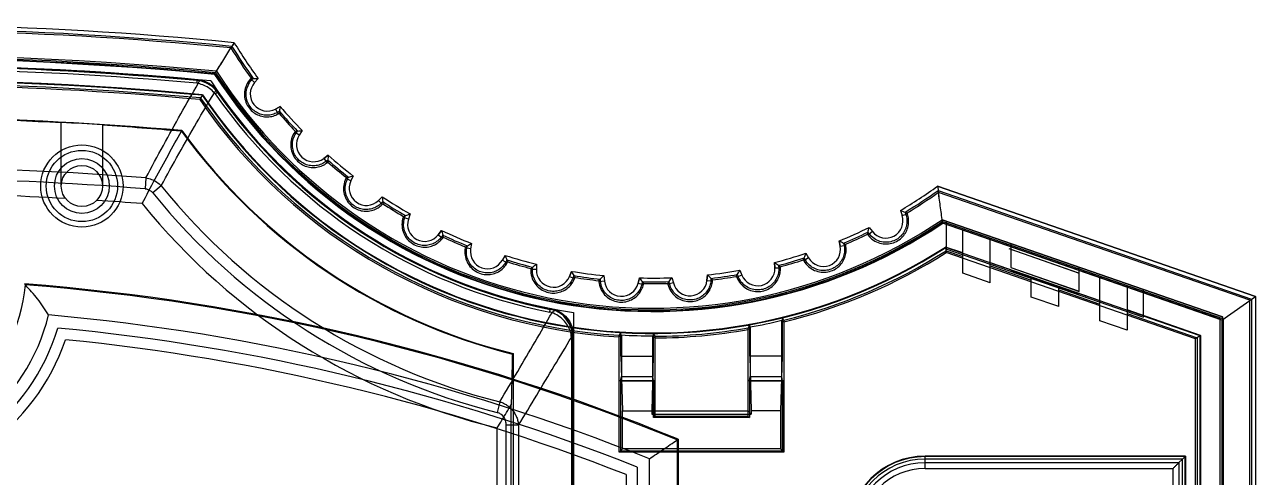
# Model space of a CAD drawing. Extents: x 114 to 332, y 121 to 329.
# Drawn here: x 171.28 to 216.17, y 184.03 to 200.54 of the extents above; entities that cross this region are included whole.
import ezdxf

# ---------------------------------------------------------------- set-up
doc = ezdxf.new("R2010")
doc.units = 0
doc.layers.get('0').update_dxf_attribs({"linetype": 'CONTINUOUS'})
doc.layers.add('08-17-1_DXF_CONTINUOUS_LIN', color=7, linetype='CONTINUOUS')

msp = doc.modelspace()

# ---------------------------------------------------------------- linework, layer by layer
at = {"color": 6, "linetype": 'CONTINUOUS'}
for p, q in [((177.57, 198.395), (177.579, 198.495)), ((177.579, 198.495), (177.597, 198.526)), ((179.667, 198.42), (179.517, 198.554)), ((179.799, 198.568), (179.667, 198.42)), ((178.228, 198.014), (178.31, 198.071)), ((178.31, 198.071), (178.328, 198.101)), ((180.432, 197.455), (180.607, 197.55)), ((180.432, 197.455), (180.528, 197.278)), ((172.62, 194.651), (172.62, 196.969)), ((174.12, 196.88), (174.12, 194.651)), ((181.299, 196.506), (181.132, 196.617)), ((181.409, 196.671), (181.299, 196.506)), ((182.191, 195.657), (182.351, 195.774)), ((182.191, 195.657), (182.31, 195.495)), ((175.704, 194.948), (175.673, 194.55)), ((183.182, 194.837), (183, 194.924)), ((183.267, 195.016), (183.182, 194.837)), ((176.263, 194.654), (175.952, 194.402)), ((216.17, 190.627), (204.579, 194.644)), ((204.601, 194.489), (216.03, 190.528)), ((215.969, 190.484), (204.611, 194.42)), ((184.183, 194.12), (184.325, 194.259)), ((184.183, 194.12), (184.324, 193.976)), ((185.278, 193.446), (185.086, 193.507)), ((185.338, 193.635), (185.278, 193.446)), ((203.223, 193.76), (203.285, 193.572)), ((203.285, 193.572), (203.476, 193.636)), ((186.369, 192.876), (186.49, 193.033)), ((202.079, 193.142), (202.202, 192.987)), ((214.97, 189.879), (204.747, 193.422)), ((204.755, 193.358), (215.012, 189.804)), ((204.762, 193.311), (214.87, 189.808)), ((214.951, 189.76), (204.764, 193.291)), ((204.895, 193.37), (204.895, 192.358)), ((205.495, 191.469), (205.495, 193.057)), ((186.369, 192.876), (186.529, 192.753)), ((201.031, 192.455), (200.995, 192.65)), ((202.202, 192.987), (202.045, 192.862)), ((206.495, 191.123), (206.495, 192.71)), ((187.548, 192.361), (187.349, 192.395)), ((187.581, 192.557), (187.548, 192.361)), ((199.777, 192.197), (199.877, 192.026)), ((201.031, 192.455), (201.229, 192.492)), ((205.495, 192.21), (204.871, 192.426)), ((204.878, 192.364), (212.095, 189.863)), ((204.887, 192.291), (205.495, 192.08)), ((213.986, 189.073), (204.895, 192.224)), ((207.245, 192.556), (207.245, 191.676)), ((207.245, 192.344), (209.745, 191.478)), ((188.707, 191.948), (188.805, 192.121)), ((188.707, 191.948), (188.883, 191.849)), ((189.952, 191.801), (189.946, 191.602)), ((198.644, 191.663), (198.635, 191.861)), ((199.877, 192.026), (199.704, 191.924)), ((206.495, 191.863), (210.495, 190.477)), ((206.495, 191.734), (207.995, 191.214)), ((207.245, 191.684), (209.745, 190.818)), ((207.245, 191.676), (209.745, 190.809)), ((209.745, 190.809), (209.745, 191.69)), ((189.946, 191.602), (189.745, 191.608)), ((191.152, 191.355), (191.225, 191.539)), ((191.152, 191.355), (191.339, 191.281)), ((192.405, 191.382), (192.427, 191.185)), ((193.656, 191.107), (193.702, 191.3)), ((194.892, 191.309), (194.942, 191.116)), ((196.169, 191.211), (196.188, 191.408)), ((197.441, 191.399), (197.255, 191.322)), ((197.366, 191.582), (197.441, 191.399)), ((198.644, 191.663), (198.845, 191.672)), ((206.495, 191.123), (205.495, 191.469)), ((207.995, 190.603), (207.995, 191.343)), ((210.495, 189.736), (210.495, 191.324)), ((192.427, 191.185), (192.227, 191.162)), ((193.656, 191.107), (193.851, 191.06)), ((194.942, 191.116), (194.746, 191.066)), ((196.169, 191.211), (196.369, 191.191)), ((208.995, 190.256), (208.995, 190.997)), ((208.995, 190.867), (210.495, 190.347)), ((211.495, 190.977), (211.495, 189.39)), ((212.095, 189.863), (212.095, 190.875)), ((208.995, 190.256), (207.995, 190.603)), ((214.951, 189.76), (216.17, 190.627)), ((215.969, 130.819), (215.969, 190.484)), ((216.03, 190.528), (216.03, 130.775)), ((216.17, 190.627), (216.17, 176.156)), ((190.436, 190.056), (190.455, 190.154)), ((190.455, 190.154), (190.486, 190.181)), ((214.169, 189.203), (211.495, 190.13)), ((211.495, 190.001), (214.047, 189.116)), ((214.15, 189.19), (212.095, 189.902)), ((214.97, 176.137), (214.97, 189.879)), ((197.67, 186.251), (197.67, 189.48)), ((197.731, 188.451), (197.731, 189.615)), ((197.746, 189.51), (197.746, 187.7)), ((198.893, 187.7), (198.893, 189.754)), ((198.908, 189.867), (198.908, 188.451)), ((198.97, 189.757), (198.97, 184.951)), ((211.495, 189.39), (210.495, 189.736)), ((214.87, 189.808), (214.87, 176.156)), ((214.951, 189.76), (214.951, 131.543)), ((215.012, 131.499), (215.012, 189.804)), ((191.224, 189.131), (191.224, 132.172)), ((191.224, 189.131), (191.261, 189.131)), ((191.261, 132.172), (191.261, 189.131)), ((191.295, 132.103), (191.295, 189.2)), ((192.97, 184.951), (192.97, 189.208)), ((193.031, 188.451), (193.031, 189.327)), ((193.046, 189.219), (193.046, 187.7)), ((194.193, 187.7), (194.193, 189.187)), ((194.208, 189.294), (194.208, 188.451)), ((194.27, 189.172), (194.27, 186.251)), ((214.169, 189.203), (213.986, 189.073)), ((213.986, 163.651), (213.986, 189.073)), ((214.047, 189.116), (214.047, 132.186)), ((214.15, 176.137), (214.15, 189.19)), ((214.169, 176.156), (214.169, 189.203)), ((189.094, 188.543), (189.094, 132.76)), ((193.031, 188.451), (193.086, 186.451)), ((193.031, 188.451), (194.208, 188.451)), ((194.208, 188.451), (194.154, 186.451)), ((198.908, 188.451), (197.731, 188.451)), ((197.731, 188.451), (197.786, 186.451)), ((198.908, 188.451), (198.854, 186.451)), ((193.017, 187.551), (193.046, 187.7)), ((193.046, 187.7), (194.193, 187.7)), ((194.222, 187.551), (194.193, 187.7)), ((197.717, 187.551), (197.746, 187.7)), ((197.746, 187.7), (198.893, 187.7)), ((198.922, 187.551), (198.893, 187.7)), ((193.017, 187.551), (193.017, 184.999)), ((193.017, 187.551), (194.222, 187.551)), ((194.222, 186.204), (194.222, 187.551)), ((197.717, 187.551), (198.922, 187.551)), ((197.717, 187.551), (197.717, 186.204)), ((198.922, 184.999), (198.922, 187.551)), ((188.611, 186.784), (188.514, 186.396)), ((189.029, 175.151), (189.029, 186.675)), ((193.086, 186.451), (194.154, 186.451)), ((193.086, 185.067), (193.086, 186.451)), ((194.154, 186.335), (194.27, 186.451)), ((194.154, 186.451), (194.154, 186.335)), ((194.154, 186.335), (197.786, 186.335)), ((194.27, 186.451), (197.67, 186.451)), ((197.67, 186.451), (197.786, 186.335)), ((198.854, 186.451), (197.786, 186.451)), ((197.786, 186.451), (197.786, 186.335)), ((198.854, 186.451), (198.854, 185.067)), ((188.835, 185.933), (188.835, 176.838)), ((189.298, 185.933), (188.835, 185.933)), ((189.298, 185.933), (189.298, 176.848)), ((194.27, 186.251), (194.222, 186.204)), ((197.717, 186.204), (194.222, 186.204)), ((197.67, 186.251), (194.27, 186.251)), ((197.67, 186.251), (197.717, 186.204)), ((188.518, 175.151), (188.518, 185.831)), ((195.085, 185.391), (195.085, 135.912)), ((195.12, 185.414), (195.12, 135.889)), ((192.97, 184.951), (193.086, 185.067)), ((198.97, 184.951), (192.97, 184.951)), ((193.017, 184.999), (198.922, 184.999)), ((198.854, 185.067), (193.086, 185.067)), ((198.97, 184.951), (198.854, 185.067)), ((194.067, 136.598), (194.067, 184.705)), ((213.62, 184.801), (204.12, 184.801)), ((204.12, 184.352), (204.12, 184.801)), ((213.601, 184.783), (204.12, 184.783)), ((213.511, 184.693), (204.12, 184.693)), ((204.12, 184.563), (213.381, 184.563)), ((213.381, 184.563), (213.511, 184.693)), ((213.381, 184.563), (213.381, 136.74)), ((213.511, 136.61), (213.511, 184.693)), ((213.62, 184.801), (213.601, 184.783)), ((213.601, 184.783), (213.601, 136.52)), ((213.62, 184.801), (213.62, 136.501)), ((193.22, 184.129), (193.22, 137.174)), ((193.62, 184.401), (193.62, 136.901)), ((204.12, 184.352), (213.171, 184.352)), ((213.171, 136.95), (213.171, 184.352))]:
    msp.add_line(p, q, dxfattribs=at)
for points in [[(177.858, 198.429), (177.766, 198.461), (177.671, 198.483)], [(178.255, 198.143), (178.189, 198.214), (178.116, 198.279)], [(190.523, 190.139), (190.501, 190.144), (190.479, 190.15), (190.457, 190.154), (190.434, 190.158)], [(191.262, 189.172), (191.234, 189.404), (191.147, 189.637), (191, 189.848)]]:
    msp.add_lwpolyline(points, dxfattribs=at)
for radius in [1.5, 1.3, 1, 0.75]:
    msp.add_circle((173.37, 194.651), radius, dxfattribs=at)
for centre, radius, start, end in [((165.522, 64.071), 136.464, 84.36357, 102.81198), ((165.522, 64.071), 136.325, 84.39282, 102.7625), ((165.522, 64.071), 136.264, 84.40558, 102.74082), ((194.173, 209.131), 17.837, 211.2584, 216.3121), ((165.522, 64.071), 135.364, 84.59156, 111.74621), ((165.522, 64.071), 135.307, 84.60325, 111.72983), ((165.522, 64.071), 135.264, 84.61203, 111.71751), ((165.522, 64.071), 135.246, 84.61574, 111.71228), ((194.173, 209.131), 18.038, 211.5776, 215.796), ((194.173, 209.131), 17.977, 211.4811, 215.952), ((165.522, 64.071), 134.996, 84.86804, 100.917), ((165.522, 64.071), 134.964, 84.87444, 100.90567), ((165.522, 64.071), 134.864, 84.87444, 100.90567), ((165.522, 64.071), 134.464, 84.77432, 107.15088), ((165.522, 64.071), 134.445, 84.77819, 106.88599), ((165.522, 64.071), 134.342, 84.79888, 101.94364), ((194.173, 209.131), 19.056, 213.1167, 303.7678), ((194.173, 209.131), 19.037, 213.0903, 303.795), ((194.173, 209.131), 18.994, 213.0279, 303.8594), ((194.173, 209.131), 18.937, 212.9445, 303.9454), ((180.135, 198.005), 0.625, 138.4004, 298.4004), ((165.522, 64.071), 134.281, 84.81114, 101.94916), ((194.173, 209.131), 19.857, 214.2428, 302.609), ((194.173, 209.131), 19.838, 214.2166, 302.6359), ((194.173, 209.131), 19.438, 214.8856, 258.9158), ((194.173, 209.131), 19.338, 214.8856, 258.9158), ((194.173, 209.131), 19.306, 214.8434, 258.9903), ((194.173, 209.131), 20.021, 214.4649, 266.5552), ((194.173, 209.131), 19.96, 214.3825, 266.5447), ((194.173, 209.131), 17.837, 220.4887, 224.3121), ((165.522, 64.071), 133.096, 85.04627, 100.59716), ((165.522, 64.071), 133.072, 86.94243, 89.87169), ((194.173, 209.131), 18.038, 221.0048, 223.796), ((194.173, 209.131), 17.977, 220.8488, 223.952), ((165.522, 64.071), 133.087, 86.29587, 86.94277), ((165.522, 64.071), 133.072, 85.0509, 86.29546), ((194.173, 209.131), 21.229, 216.0195, 256.0944), ((194.173, 209.131), 21.206, 215.9905, 256.1443), ((181.82, 196.16), 0.625, 146.4004, 306.4004), ((194.173, 209.131), 17.837, 228.4887, 232.3121), ((165.522, 64.071), 131.272, 85.55136, 100.37655), ((194.173, 209.131), 18.038, 229.0048, 231.796), ((194.173, 209.131), 17.977, 228.8488, 231.952), ((165.522, 64.071), 130.873, 85.55136, 100.37655), ((183.745, 194.567), 0.625, 154.4004, 314.4004), ((165.522, 64.071), 130.325, 86.80939, 89.10905), ((194.173, 209.131), 23.429, 218.9518, 256.0249), ((194.173, 209.131), 23.03, 218.9518, 256.0249), ((194.173, 209.131), 17.837, 300.4887, 305.6897), ((194.173, 209.131), 17.977, 300.8488, 305.4588), ((194.173, 209.131), 18.038, 301.0048, 305.3587), ((165.522, 64.071), 130.325, 85.5794, 86.31183), ((194.173, 209.131), 23.977, 219.1047, 256.3592), ((194.173, 209.131), 17.837, 236.4887, 240.3121), ((194.173, 209.131), 17.977, 236.8488, 239.952), ((194.173, 209.131), 18.038, 237.0048, 239.796), ((202.692, 193.375), 0.625, 218.4004, 18.4004), ((185.874, 193.257), 0.625, 162.4004, 322.4004), ((194.173, 209.131), 17.837, 244.4887, 248.3121), ((194.173, 209.131), 17.837, 292.4887, 296.3121), ((194.173, 209.131), 17.977, 244.8488, 247.952), ((194.173, 209.131), 18.038, 245.0048, 247.796), ((194.173, 209.131), 17.977, 292.8488, 295.952), ((194.173, 209.131), 18.038, 293.0048, 295.796), ((188.164, 192.257), 0.625, 170.4004, 330.4004), ((194.173, 209.131), 17.837, 284.4887, 288.3121), ((194.173, 209.131), 19.96, 283.9061, 302.4656), ((194.173, 209.131), 20.021, 283.8629, 302.381), ((200.416, 192.343), 0.625, 210.4004, 10.4004), ((194.173, 209.131), 17.837, 252.4887, 256.3121), ((194.173, 209.131), 17.977, 252.8488, 255.952), ((194.173, 209.131), 18.038, 253.0048, 255.796), ((194.173, 209.131), 17.977, 284.8488, 287.952), ((194.173, 209.131), 18.038, 285.0048, 287.796), ((190.571, 191.585), 0.625, 178.4004, 338.4004), ((194.173, 209.131), 17.837, 260.4887, 264.3121), ((194.173, 209.131), 17.977, 260.8488, 263.952), ((194.173, 209.131), 18.038, 261.0048, 263.796), ((194.173, 209.131), 17.837, 268.4887, 272.3121), ((194.173, 209.131), 17.837, 276.4887, 280.3121), ((194.173, 209.131), 17.977, 276.8488, 279.952), ((194.173, 209.131), 18.038, 277.0048, 279.796), ((198.019, 191.637), 0.625, 202.4004, 2.4004), ((165.22, 191.639), 6.122, 185.5745, 354.4255), ((165.22, 112.621), 78.695, 67.66947, 85.58207), ((165.22, 112.621), 78.66, 67.68652, 85.55708), ((193.048, 191.254), 0.625, 186.4004, 346.4004), ((194.173, 209.131), 17.977, 268.8488, 271.952), ((194.173, 209.131), 18.038, 269.0048, 271.796), ((195.547, 191.272), 0.625, 194.4004, 354.4004), ((165.22, 191.639), 7.14, 193.6621, 346.3379), ((165.22, 112.621), 77.642, 68.18907, 84.87342), ((165.22, 191.639), 7.587, 196.5924, 343.4076), ((165.22, 112.621), 77.195, 68.41379, 84.59486), ((194.173, 209.131), 19.96, 270.2785, 280.0904), ((194.173, 209.131), 19.944, 280.3226, 283.6901), ((165.22, 191.639), 7.987, 198.9651, 341.0349), ((165.22, 112.621), 76.795, 68.61652, 84.35498), ((194.173, 209.131), 19.944, 266.7629, 270.058), ((194.173, 209.131), 20.021, 270.2776, 280.0593), ((204.12, 182.001), 2.8, 90, 180), ((204.12, 182.001), 2.781, 90, 180), ((204.12, 182.001), 2.692, 90, 180), ((204.12, 182.001), 2.561, 90, 180), ((204.12, 182.001), 2.351, 90, 180)]:
    msp.add_arc(centre, radius, start, end, dxfattribs=at)
for points, knots in [([(178.925, 199.876), (178.905, 199.844), (178.865, 199.781), (178.825, 199.717), (178.805, 199.686)], [0, 0, 0, 0, 0.1121384, 0.2242603, 0.2242603, 0.2242603, 0.2242603]), ([(178.925, 199.876), (178.911, 199.854), (178.883, 199.81), (178.855, 199.766), (178.842, 199.744)], [0, 0, 0, 0, 0.0779797, 0.1560199, 0.1560199, 0.1560199, 0.1560199]), ([(178.247, 198.779), (178.345, 198.94), (178.544, 199.261), (178.741, 199.583), (178.842, 199.743)], [0, 0, 0, 0, 0.56637, 1.133152, 1.133152, 1.133152, 1.133152]), ([(178.248, 198.779), (178.334, 198.921), (178.52, 199.223), (178.705, 199.525), (178.805, 199.686)], [0, 0, 0, 0, 0.49834, 1.064929, 1.064929, 1.064929, 1.064929]), ([(177.67, 198.483), (177.655, 198.486), (177.625, 198.491), (177.594, 198.494), (177.579, 198.495)], [0, 0, 0, 0, 0.0462944, 0.09222446, 0.09222446, 0.09222446, 0.09222446]), ([(177.597, 198.526), (177.693, 198.517), (177.885, 198.472), (178.139, 198.324), (178.273, 198.181), (178.328, 198.101)], [0, 0, 0, 0, 0.2893507, 0.580714, 0.8698851, 0.8698851, 0.8698851, 0.8698851]), ([(177.616, 198.389), (177.622, 198.407), (177.634, 198.436), (177.65, 198.467), (177.664, 198.483), (177.67, 198.483)], [0, 0, 0, 0, 0.0557738, 0.0924974, 0.1108617, 0.1108617, 0.1108617, 0.1108617]), ([(178.255, 198.143), (178.206, 198.201), (178.093, 198.307), (177.893, 198.424), (177.746, 198.469), (177.67, 198.483)], [0, 0, 0, 0, 0.2297764, 0.4591171, 0.6885185, 0.6885185, 0.6885185, 0.6885185]), ([(179.517, 198.554), (179.457, 198.488), (179.359, 198.339), (179.291, 198.084), (179.304, 197.827), (179.392, 197.592), (179.538, 197.402), (179.722, 197.266), (179.927, 197.187), (180.14, 197.164), (180.345, 197.194), (180.471, 197.246), (180.528, 197.278)], [0, 0, 0, 0, 0.267203, 0.525209, 0.77868, 1.02723, 1.265419, 1.488638, 1.705405, 1.917175, 2.124725, 2.320797, 2.320797, 2.320797, 2.320797]), ([(180.499, 197.331), (180.444, 197.3), (180.322, 197.25), (180.123, 197.224), (179.92, 197.251), (179.73, 197.332), (179.563, 197.464), (179.436, 197.643), (179.362, 197.858), (179.355, 198.091), (179.418, 198.32), (179.508, 198.455), (179.562, 198.514)], [0, 0, 0, 0, 0.190747, 0.391258, 0.593634, 0.797822, 1.004537, 1.222979, 1.447905, 1.676991, 1.910548, 2.151676, 2.151676, 2.151676, 2.151676]), ([(179.542, 198.581), (179.538, 198.576), (179.529, 198.567), (179.521, 198.558), (179.517, 198.554)], [0, 0, 0, 0, 0.01839796, 0.03680291, 0.03680291, 0.03680291, 0.03680291]), ([(179.542, 198.581), (179.57, 198.579), (179.628, 198.577), (179.713, 198.572), (179.771, 198.57), (179.799, 198.568)], [0, 0, 0, 0, 0.0860245, 0.1719137, 0.2576683, 0.2576683, 0.2576683, 0.2576683]), ([(179.562, 198.514), (179.572, 198.524), (179.591, 198.545), (179.61, 198.566), (179.62, 198.577)], [0, 0, 0, 0, 0.04292795, 0.08581876, 0.08581876, 0.08581876, 0.08581876]), ([(175.704, 194.948), (175.914, 195.344), (176.333, 196.125), (176.97, 197.272), (177.4, 198.021), (177.616, 198.389)], [0, 0, 0, 0, 1.345824, 2.656958, 3.937092, 3.937092, 3.937092, 3.937092]), ([(176.263, 194.654), (176.475, 195.045), (176.9, 195.816), (177.546, 196.948), (177.982, 197.686), (178.201, 198.049)], [0, 0, 0, 0, 1.33724, 2.639205, 3.909571, 3.909571, 3.909571, 3.909571]), ([(177.616, 198.389), (177.608, 198.391), (177.593, 198.393), (177.578, 198.395), (177.57, 198.395)], [0, 0, 0, 0, 0.02328007, 0.0462395, 0.0462395, 0.0462395, 0.0462395]), ([(178.201, 198.049), (178.149, 198.105), (178.035, 198.208), (177.836, 198.323), (177.69, 198.372), (177.616, 198.389)], [0, 0, 0, 0, 0.228487, 0.4578223, 0.685924, 0.685924, 0.685924, 0.685924]), ([(177.758, 197.958), (177.742, 197.932), (177.712, 197.88), (177.681, 197.828), (177.666, 197.802)], [0, 0, 0, 0, 0.0906881, 0.1813661, 0.1813661, 0.1813661, 0.1813661]), ([(177.768, 197.976), (177.757, 197.957), (177.734, 197.918), (177.711, 197.879), (177.7, 197.86)], [0, 0, 0, 0, 0.067524, 0.1350857, 0.1350857, 0.1350857, 0.1350857]), ([(178.201, 198.049), (178.213, 198.063), (178.232, 198.088), (178.252, 198.117), (178.258, 198.138), (178.255, 198.143)], [0, 0, 0, 0, 0.0557862, 0.0925215, 0.1108989, 0.1108989, 0.1108989, 0.1108989]), ([(178.228, 198.014), (178.223, 198.02), (178.215, 198.032), (178.205, 198.043), (178.201, 198.049)], [0, 0, 0, 0, 0.02199435, 0.04404866, 0.04404866, 0.04404866, 0.04404866]), ([(178.31, 198.071), (178.301, 198.084), (178.284, 198.108), (178.265, 198.131), (178.255, 198.143)], [0, 0, 0, 0, 0.04484844, 0.08992264, 0.08992264, 0.08992264, 0.08992264]), ([(180.607, 197.55), (180.601, 197.522), (180.591, 197.465), (180.575, 197.381), (180.565, 197.324), (180.56, 197.296)], [0, 0, 0, 0, 0.0857541, 0.1716433, 0.2576683, 0.2576683, 0.2576683, 0.2576683]), ([(180.574, 197.373), (180.562, 197.366), (180.537, 197.352), (180.512, 197.338), (180.499, 197.331)], [0, 0, 0, 0, 0.04289063, 0.08581876, 0.08581876, 0.08581876, 0.08581876]), ([(180.528, 197.278), (180.533, 197.281), (180.544, 197.287), (180.555, 197.293), (180.56, 197.296)], [0, 0, 0, 0, 0.01840492, 0.03680291, 0.03680291, 0.03680291, 0.03680291]), ([(175.567, 194.008), (175.725, 194.31), (176.041, 194.906), (176.519, 195.785), (176.841, 196.362), (177.002, 196.647)], [0, 0, 0, 0, 1.021463, 2.022714, 3.003991, 3.003991, 3.003991, 3.003991]), ([(181.132, 196.617), (181.081, 196.544), (181.005, 196.382), (180.973, 196.12), (181.022, 195.867), (181.142, 195.647), (181.313, 195.479), (181.514, 195.37), (181.728, 195.32), (181.943, 195.327), (182.141, 195.386), (182.258, 195.455), (182.31, 195.495)], [0, 0, 0, 0, 0.267296, 0.525358, 0.778915, 1.027481, 1.265565, 1.488739, 1.705491, 1.917238, 2.124754, 2.320796, 2.320796, 2.320796, 2.320796]), ([(181.153, 196.647), (181.149, 196.642), (181.142, 196.632), (181.135, 196.622), (181.132, 196.617)], [0, 0, 0, 0, 0.01839796, 0.03680291, 0.03680291, 0.03680291, 0.03680291]), ([(181.153, 196.647), (181.181, 196.65), (181.238, 196.655), (181.324, 196.663), (181.381, 196.668), (181.409, 196.671)], [0, 0, 0, 0, 0.0860245, 0.1719137, 0.2576683, 0.2576683, 0.2576683, 0.2576683]), ([(181.182, 196.584), (181.19, 196.595), (181.206, 196.619), (181.222, 196.643), (181.231, 196.654)], [0, 0, 0, 0, 0.04292795, 0.08581876, 0.08581876, 0.08581876, 0.08581876]), ([(182.275, 195.543), (182.224, 195.504), (182.11, 195.438), (181.917, 195.385), (181.712, 195.384), (181.512, 195.437), (181.329, 195.545), (181.178, 195.704), (181.075, 195.906), (181.035, 196.136), (181.067, 196.372), (181.136, 196.518), (181.182, 196.584)], [0, 0, 0, 0, 0.190747, 0.391258, 0.593634, 0.797822, 1.004537, 1.222979, 1.447905, 1.676991, 1.910548, 2.151676, 2.151676, 2.151676, 2.151676]), ([(182.351, 195.774), (182.349, 195.746), (182.347, 195.689), (182.343, 195.603), (182.341, 195.546), (182.34, 195.517)], [0, 0, 0, 0, 0.0857541, 0.1716433, 0.2576683, 0.2576683, 0.2576683, 0.2576683]), ([(182.343, 195.595), (182.331, 195.586), (182.309, 195.569), (182.286, 195.552), (182.275, 195.543)], [0, 0, 0, 0, 0.04289063, 0.08581876, 0.08581876, 0.08581876, 0.08581876]), ([(182.31, 195.495), (182.315, 195.498), (182.325, 195.506), (182.335, 195.513), (182.34, 195.517)], [0, 0, 0, 0, 0.01840492, 0.03680291, 0.03680291, 0.03680291, 0.03680291]), ([(175.704, 194.948), (175.774, 194.937), (175.913, 194.9), (176.104, 194.799), (176.214, 194.706), (176.263, 194.654)], [0, 0, 0, 0, 0.2143614, 0.4276826, 0.6424111, 0.6424111, 0.6424111, 0.6424111]), ([(183, 194.924), (182.96, 194.844), (182.907, 194.674), (182.913, 194.41), (182.996, 194.166), (183.145, 193.965), (183.338, 193.822), (183.553, 193.742), (183.771, 193.723), (183.983, 193.759), (184.171, 193.845), (184.278, 193.93), (184.324, 193.976)], [0, 0, 0, 0, 0.267203, 0.525209, 0.77868, 1.02723, 1.265419, 1.488638, 1.705405, 1.917175, 2.124725, 2.320797, 2.320797, 2.320797, 2.320797]), ([(184.282, 194.019), (184.237, 193.974), (184.133, 193.893), (183.95, 193.813), (183.747, 193.783), (183.542, 193.808), (183.345, 193.889), (183.173, 194.026), (183.043, 194.212), (182.972, 194.434), (182.97, 194.672), (183.019, 194.826), (183.055, 194.898)], [0, 0, 0, 0, 0.190747, 0.391258, 0.593634, 0.797822, 1.004537, 1.222979, 1.447905, 1.676991, 1.910548, 2.151676, 2.151676, 2.151676, 2.151676]), ([(183.017, 194.957), (183.014, 194.951), (183.008, 194.94), (183.003, 194.929), (183, 194.924)], [0, 0, 0, 0, 0.01839796, 0.03680291, 0.03680291, 0.03680291, 0.03680291]), ([(183.017, 194.957), (183.045, 194.963), (183.1, 194.976), (183.184, 194.996), (183.24, 195.009), (183.267, 195.016)], [0, 0, 0, 0, 0.0860245, 0.1719137, 0.2576683, 0.2576683, 0.2576683, 0.2576683]), ([(183.055, 194.898), (183.061, 194.911), (183.074, 194.936), (183.087, 194.962), (183.093, 194.975)], [0, 0, 0, 0, 0.04292795, 0.08581876, 0.08581876, 0.08581876, 0.08581876]), ([(175.673, 194.55), (175.709, 194.547), (175.78, 194.532), (175.877, 194.481), (175.93, 194.431), (175.952, 194.402)], [0, 0, 0, 0, 0.1089093, 0.2156842, 0.3241126, 0.3241126, 0.3241126, 0.3241126]), ([(184.342, 194.081), (184.332, 194.07), (184.312, 194.05), (184.292, 194.03), (184.282, 194.019)], [0, 0, 0, 0, 0.04289063, 0.08581876, 0.08581876, 0.08581876, 0.08581876]), ([(184.324, 193.976), (184.328, 193.981), (184.337, 193.989), (184.345, 193.998), (184.35, 194.003)], [0, 0, 0, 0, 0.01840492, 0.03680291, 0.03680291, 0.03680291, 0.03680291]), ([(184.325, 194.259), (184.327, 194.231), (184.333, 194.174), (184.341, 194.088), (184.347, 194.031), (184.35, 194.003)], [0, 0, 0, 0, 0.0857541, 0.1716433, 0.2576683, 0.2576683, 0.2576683, 0.2576683]), ([(185.086, 193.507), (185.058, 193.423), (185.029, 193.247), (185.071, 192.987), (185.188, 192.757), (185.364, 192.578), (185.575, 192.463), (185.799, 192.414), (186.018, 192.425), (186.222, 192.491), (186.396, 192.602), (186.49, 192.701), (186.529, 192.753)], [0, 0, 0, 0, 0.266943, 0.524662, 0.77819, 1.027547, 1.266598, 1.489536, 1.705882, 1.917488, 2.124872, 2.320795, 2.320795, 2.320795, 2.320795]), ([(185.098, 193.542), (185.096, 193.536), (185.092, 193.525), (185.088, 193.513), (185.086, 193.507)], [0, 0, 0, 0, 0.01839796, 0.03680291, 0.03680291, 0.03680291, 0.03680291]), ([(185.098, 193.542), (185.125, 193.552), (185.178, 193.573), (185.258, 193.604), (185.312, 193.625), (185.338, 193.635)], [0, 0, 0, 0, 0.0860245, 0.1719137, 0.2576683, 0.2576683, 0.2576683, 0.2576683]), ([(186.481, 192.79), (186.443, 192.739), (186.352, 192.644), (186.181, 192.539), (185.986, 192.482), (185.779, 192.478), (185.573, 192.53), (185.383, 192.642), (185.227, 192.809), (185.126, 193.019), (185.092, 193.254), (185.118, 193.413), (185.144, 193.489)], [0, 0, 0, 0, 0.190497, 0.390721, 0.592784, 0.796073, 1.002446, 1.222594, 1.448816, 1.677955, 1.911016, 2.151674, 2.151674, 2.151674, 2.151674]), ([(185.144, 193.489), (185.148, 193.503), (185.157, 193.53), (185.166, 193.557), (185.171, 193.57)], [0, 0, 0, 0, 0.04292795, 0.08581876, 0.08581876, 0.08581876, 0.08581876]), ([(202.045, 192.862), (202.099, 192.791), (202.229, 192.668), (202.468, 192.558), (202.724, 192.526), (202.97, 192.572), (203.183, 192.682), (203.349, 192.84), (203.462, 193.028), (203.522, 193.234), (203.528, 193.441), (203.498, 193.574), (203.476, 193.636)], [0, 0, 0, 0, 0.267203, 0.525209, 0.77868, 1.02723, 1.265419, 1.488638, 1.705405, 1.917175, 2.124725, 2.320797, 2.320797, 2.320797, 2.320797]), ([(203.419, 193.617), (203.44, 193.557), (203.468, 193.428), (203.459, 193.228), (203.397, 193.033), (203.285, 192.859), (203.126, 192.718), (202.928, 192.623), (202.703, 192.588), (202.473, 192.621), (202.258, 192.724), (202.141, 192.835), (202.092, 192.899)], [0, 0, 0, 0, 0.190747, 0.391258, 0.593634, 0.797822, 1.004537, 1.222979, 1.447905, 1.676991, 1.910548, 2.151676, 2.151676, 2.151676, 2.151676]), ([(203.223, 193.76), (203.249, 193.75), (203.303, 193.73), (203.384, 193.7), (203.437, 193.68), (203.464, 193.671)], [0, 0, 0, 0, 0.0857541, 0.1716433, 0.2576683, 0.2576683, 0.2576683, 0.2576683]), ([(203.391, 193.698), (203.395, 193.684), (203.405, 193.657), (203.414, 193.63), (203.419, 193.617)], [0, 0, 0, 0, 0.04289063, 0.08581876, 0.08581876, 0.08581876, 0.08581876]), ([(203.476, 193.636), (203.474, 193.642), (203.47, 193.653), (203.466, 193.665), (203.464, 193.671)], [0, 0, 0, 0, 0.01840492, 0.03680285, 0.03680285, 0.03680285, 0.03680285]), ([(186.49, 193.033), (186.497, 193.005), (186.51, 192.95), (186.53, 192.866), (186.544, 192.811), (186.551, 192.783)], [0, 0, 0, 0, 0.0857541, 0.1716433, 0.2576683, 0.2576683, 0.2576683, 0.2576683]), ([(202.022, 192.891), (202.029, 192.919), (202.041, 192.975), (202.06, 193.058), (202.073, 193.114), (202.079, 193.142)], [0, 0, 0, 0, 0.0860245, 0.1719137, 0.2576683, 0.2576683, 0.2576683, 0.2576683]), ([(186.532, 192.859), (186.524, 192.847), (186.507, 192.824), (186.49, 192.801), (186.481, 192.79)], [0, 0, 0, 0, 0.04289063, 0.08581876, 0.08581876, 0.08581876, 0.08581876]), ([(186.529, 192.753), (186.532, 192.758), (186.54, 192.768), (186.547, 192.778), (186.551, 192.783)], [0, 0, 0, 0, 0.01840486, 0.03680278, 0.03680278, 0.03680278, 0.03680278]), ([(200.995, 192.65), (201.021, 192.637), (201.071, 192.61), (201.146, 192.569), (201.197, 192.541), (201.222, 192.528)], [0, 0, 0, 0, 0.0857541, 0.1716433, 0.2576683, 0.2576683, 0.2576683, 0.2576683]), ([(202.022, 192.891), (202.026, 192.886), (202.033, 192.876), (202.041, 192.866), (202.045, 192.862)], [0, 0, 0, 0, 0.01839796, 0.03680291, 0.03680291, 0.03680291, 0.03680291]), ([(202.092, 192.899), (202.083, 192.91), (202.066, 192.933), (202.048, 192.956), (202.04, 192.967)], [0, 0, 0, 0, 0.04292795, 0.08581876, 0.08581876, 0.08581876, 0.08581876]), ([(187.349, 192.395), (187.333, 192.307), (187.329, 192.128), (187.407, 191.877), (187.554, 191.666), (187.753, 191.513), (187.978, 191.429), (188.206, 191.411), (188.422, 191.453), (188.615, 191.546), (188.772, 191.681), (188.851, 191.791), (188.883, 191.849)], [0, 0, 0, 0, 0.267203, 0.525209, 0.77868, 1.02723, 1.265419, 1.488638, 1.705405, 1.917175, 2.124725, 2.320797, 2.320797, 2.320797, 2.320797]), ([(187.356, 192.431), (187.355, 192.425), (187.353, 192.413), (187.35, 192.401), (187.349, 192.395)], [0, 0, 0, 0, 0.01839796, 0.03680291, 0.03680291, 0.03680291, 0.03680291]), ([(187.356, 192.431), (187.381, 192.445), (187.431, 192.473), (187.506, 192.515), (187.556, 192.543), (187.581, 192.557)], [0, 0, 0, 0, 0.0860245, 0.1719137, 0.2576683, 0.2576683, 0.2576683, 0.2576683]), ([(188.83, 191.879), (188.8, 191.823), (188.722, 191.716), (188.568, 191.588), (188.381, 191.504), (188.177, 191.472), (187.966, 191.495), (187.763, 191.579), (187.586, 191.723), (187.457, 191.916), (187.39, 192.144), (187.394, 192.306), (187.409, 192.385)], [0, 0, 0, 0, 0.190747, 0.391258, 0.593634, 0.797822, 1.004537, 1.222979, 1.447905, 1.676991, 1.910548, 2.151676, 2.151676, 2.151676, 2.151676]), ([(187.409, 192.385), (187.411, 192.399), (187.416, 192.427), (187.422, 192.455), (187.424, 192.469)], [0, 0, 0, 0, 0.04292795, 0.08581876, 0.08581876, 0.08581876, 0.08581876]), ([(199.686, 191.956), (199.696, 191.983), (199.716, 192.037), (199.747, 192.117), (199.767, 192.171), (199.777, 192.197)], [0, 0, 0, 0, 0.0860245, 0.1719137, 0.2576683, 0.2576683, 0.2576683, 0.2576683]), ([(199.704, 191.924), (199.747, 191.847), (199.859, 191.707), (200.081, 191.564), (200.329, 191.498), (200.58, 191.508), (200.806, 191.588), (200.992, 191.722), (201.131, 191.892), (201.219, 192.088), (201.253, 192.292), (201.242, 192.428), (201.229, 192.492)], [0, 0, 0, 0, 0.267203, 0.525209, 0.77868, 1.02723, 1.265419, 1.488638, 1.705405, 1.917175, 2.124725, 2.320797, 2.320797, 2.320797, 2.320797]), ([(201.17, 192.481), (201.183, 192.419), (201.192, 192.287), (201.156, 192.09), (201.067, 191.906), (200.931, 191.749), (200.754, 191.632), (200.545, 191.566), (200.317, 191.562), (200.094, 191.627), (199.896, 191.759), (199.795, 191.885), (199.756, 191.955)], [0, 0, 0, 0, 0.190747, 0.391258, 0.593634, 0.797822, 1.004537, 1.222979, 1.447905, 1.676991, 1.910548, 2.151676, 2.151676, 2.151676, 2.151676]), ([(201.153, 192.565), (201.156, 192.551), (201.162, 192.523), (201.167, 192.495), (201.17, 192.481)], [0, 0, 0, 0, 0.04289063, 0.08581876, 0.08581876, 0.08581876, 0.08581876]), ([(201.229, 192.492), (201.228, 192.498), (201.226, 192.51), (201.223, 192.522), (201.222, 192.528)], [0, 0, 0, 0, 0.01840492, 0.03680291, 0.03680291, 0.03680291, 0.03680291]), ([(188.805, 192.121), (188.816, 192.094), (188.837, 192.041), (188.868, 191.961), (188.89, 191.908), (188.9, 191.881)], [0, 0, 0, 0, 0.0857541, 0.1716433, 0.2576683, 0.2576683, 0.2576683, 0.2576683]), ([(188.871, 191.954), (188.864, 191.941), (188.851, 191.916), (188.837, 191.891), (188.83, 191.879)], [0, 0, 0, 0, 0.04289063, 0.08581876, 0.08581876, 0.08581876, 0.08581876]), ([(188.883, 191.849), (188.885, 191.854), (188.891, 191.865), (188.897, 191.876), (188.9, 191.881)], [0, 0, 0, 0, 0.01840492, 0.03680291, 0.03680291, 0.03680291, 0.03680291]), ([(189.746, 191.645), (189.769, 191.662), (189.815, 191.697), (189.883, 191.749), (189.929, 191.783), (189.952, 191.801)], [0, 0, 0, 0, 0.0860245, 0.1719137, 0.2576683, 0.2576683, 0.2576683, 0.2576683]), ([(189.805, 191.606), (189.806, 191.621), (189.807, 191.649), (189.808, 191.678), (189.809, 191.692)], [0, 0, 0, 0, 0.04292795, 0.08581876, 0.08581876, 0.08581876, 0.08581876]), ([(198.635, 191.861), (198.658, 191.844), (198.704, 191.81), (198.773, 191.759), (198.82, 191.725), (198.843, 191.708)], [0, 0, 0, 0, 0.0857541, 0.1716433, 0.2576683, 0.2576683, 0.2576683, 0.2576683]), ([(198.78, 191.755), (198.78, 191.74), (198.782, 191.712), (198.784, 191.683), (198.785, 191.669)], [0, 0, 0, 0, 0.04289063, 0.08581876, 0.08581876, 0.08581876, 0.08581876]), ([(198.845, 191.672), (198.844, 191.678), (198.844, 191.69), (198.843, 191.702), (198.843, 191.708)], [0, 0, 0, 0, 0.01840492, 0.03680291, 0.03680291, 0.03680291, 0.03680291]), ([(199.686, 191.956), (199.689, 191.951), (199.695, 191.94), (199.701, 191.93), (199.704, 191.924)], [0, 0, 0, 0, 0.01839796, 0.03680291, 0.03680291, 0.03680291, 0.03680291]), ([(199.756, 191.955), (199.749, 191.967), (199.735, 191.992), (199.72, 192.017), (199.713, 192.03)], [0, 0, 0, 0, 0.04292795, 0.08581876, 0.08581876, 0.08581876, 0.08581876]), ([(189.745, 191.608), (189.741, 191.519), (189.762, 191.341), (189.874, 191.103), (190.049, 190.914), (190.267, 190.791), (190.502, 190.739), (190.73, 190.753), (190.938, 190.824), (191.116, 190.944), (191.254, 191.099), (191.316, 191.22), (191.339, 191.281)], [0, 0, 0, 0, 0.267203, 0.525209, 0.77868, 1.02723, 1.265419, 1.488638, 1.705405, 1.917175, 2.124725, 2.320797, 2.320797, 2.320797, 2.320797]), ([(189.746, 191.645), (189.746, 191.639), (189.746, 191.626), (189.745, 191.614), (189.745, 191.608)], [0, 0, 0, 0, 0.01839796, 0.03680291, 0.03680291, 0.03680291, 0.03680291]), ([(191.283, 191.303), (191.261, 191.243), (191.199, 191.127), (191.064, 190.979), (190.891, 190.87), (190.693, 190.809), (190.481, 190.803), (190.268, 190.858), (190.073, 190.975), (189.918, 191.149), (189.82, 191.366), (189.801, 191.526), (189.805, 191.606)], [0, 0, 0, 0, 0.190747, 0.391258, 0.593634, 0.797822, 1.004537, 1.222979, 1.447905, 1.676991, 1.910548, 2.151676, 2.151676, 2.151676, 2.151676]), ([(191.225, 191.539), (191.239, 191.514), (191.267, 191.465), (191.31, 191.39), (191.338, 191.34), (191.352, 191.315)], [0, 0, 0, 0, 0.0857541, 0.1716433, 0.2576683, 0.2576683, 0.2576683, 0.2576683]), ([(191.314, 191.383), (191.308, 191.37), (191.298, 191.343), (191.288, 191.316), (191.283, 191.303)], [0, 0, 0, 0, 0.04289063, 0.08581876, 0.08581876, 0.08581876, 0.08581876]), ([(191.339, 191.281), (191.341, 191.286), (191.346, 191.298), (191.35, 191.309), (191.352, 191.315)], [0, 0, 0, 0, 0.01840492, 0.03680291, 0.03680291, 0.03680291, 0.03680291]), ([(192.223, 191.199), (192.243, 191.219), (192.284, 191.26), (192.344, 191.321), (192.385, 191.362), (192.405, 191.382)], [0, 0, 0, 0, 0.0860245, 0.1719137, 0.2576683, 0.2576683, 0.2576683, 0.2576683]), ([(192.287, 191.169), (192.285, 191.183), (192.283, 191.212), (192.28, 191.24), (192.278, 191.254)], [0, 0, 0, 0, 0.04292795, 0.08581876, 0.08581876, 0.08581876, 0.08581876]), ([(193.702, 191.3), (193.72, 191.278), (193.754, 191.232), (193.807, 191.164), (193.842, 191.119), (193.859, 191.096)], [0, 0, 0, 0, 0.0857541, 0.1716433, 0.2576683, 0.2576683, 0.2576683, 0.2576683]), ([(194.738, 191.102), (194.755, 191.125), (194.79, 191.171), (194.841, 191.24), (194.875, 191.286), (194.892, 191.309)], [0, 0, 0, 0, 0.0860245, 0.1719137, 0.2576683, 0.2576683, 0.2576683, 0.2576683]), ([(196.188, 191.408), (196.209, 191.388), (196.25, 191.348), (196.311, 191.288), (196.352, 191.248), (196.372, 191.228)], [0, 0, 0, 0, 0.0857541, 0.1716433, 0.2576683, 0.2576683, 0.2576683, 0.2576683]), ([(196.316, 191.283), (196.315, 191.268), (196.313, 191.24), (196.311, 191.211), (196.309, 191.197)], [0, 0, 0, 0, 0.04289063, 0.08581876, 0.08581876, 0.08581876, 0.08581876]), ([(196.369, 191.191), (196.37, 191.197), (196.371, 191.21), (196.372, 191.222), (196.372, 191.228)], [0, 0, 0, 0, 0.01840492, 0.03680291, 0.03680291, 0.03680291, 0.03680291]), ([(197.242, 191.356), (197.255, 191.381), (197.283, 191.432), (197.324, 191.507), (197.352, 191.557), (197.366, 191.582)], [0, 0, 0, 0, 0.0860245, 0.1719137, 0.2576683, 0.2576683, 0.2576683, 0.2576683]), ([(197.242, 191.356), (197.244, 191.351), (197.248, 191.339), (197.253, 191.328), (197.255, 191.322)], [0, 0, 0, 0, 0.01839796, 0.03680291, 0.03680291, 0.03680291, 0.03680291]), ([(197.255, 191.322), (197.288, 191.239), (197.379, 191.085), (197.579, 190.913), (197.816, 190.812), (198.065, 190.788), (198.3, 190.836), (198.503, 190.942), (198.664, 191.092), (198.778, 191.273), (198.84, 191.471), (198.849, 191.606), (198.845, 191.672)], [0, 0, 0, 0, 0.267296, 0.525358, 0.778915, 1.027481, 1.265565, 1.488739, 1.705491, 1.917238, 2.124754, 2.320796, 2.320796, 2.320796, 2.320796]), ([(197.311, 191.345), (197.306, 191.358), (197.295, 191.385), (197.285, 191.412), (197.279, 191.425)], [0, 0, 0, 0, 0.04292795, 0.08581876, 0.08581876, 0.08581876, 0.08581876]), ([(198.785, 191.669), (198.788, 191.606), (198.78, 191.474), (198.716, 191.284), (198.602, 191.114), (198.446, 190.978), (198.255, 190.886), (198.038, 190.85), (197.812, 190.878), (197.6, 190.973), (197.422, 191.131), (197.34, 191.27), (197.311, 191.345)], [0, 0, 0, 0, 0.190747, 0.391258, 0.593634, 0.797822, 1.004537, 1.222979, 1.447905, 1.676991, 1.910548, 2.151676, 2.151676, 2.151676, 2.151676]), ([(171.282, 191.082), (171.285, 191.077), (171.292, 191.069), (171.303, 191.057), (171.31, 191.048), (171.313, 191.044)], [0, 0, 0, 0, 0.01631709, 0.0326357, 0.04895588, 0.04895588, 0.04895588, 0.04895588]), ([(172.157, 189.953), (172.021, 190.143), (171.785, 190.542), (171.458, 190.871), (171.313, 191.044)], [0, 0, 0, 0, 0.703236, 1.382167, 1.382167, 1.382167, 1.382167]), ([(192.223, 191.199), (192.224, 191.193), (192.225, 191.181), (192.226, 191.168), (192.227, 191.162)], [0, 0, 0, 0, 0.01839796, 0.03680291, 0.03680291, 0.03680291, 0.03680291]), ([(192.227, 191.162), (192.235, 191.074), (192.281, 190.901), (192.425, 190.68), (192.625, 190.518), (192.858, 190.426), (193.097, 190.407), (193.321, 190.453), (193.517, 190.552), (193.677, 190.695), (193.792, 190.868), (193.837, 190.996), (193.851, 191.06)], [0, 0, 0, 0, 0.267203, 0.525209, 0.77868, 1.02723, 1.265419, 1.488638, 1.705405, 1.917175, 2.124725, 2.320797, 2.320797, 2.320797, 2.320797]), ([(193.793, 191.074), (193.779, 191.012), (193.734, 190.888), (193.621, 190.723), (193.464, 190.591), (193.277, 190.503), (193.068, 190.468), (192.849, 190.492), (192.64, 190.582), (192.462, 190.732), (192.335, 190.933), (192.294, 191.089), (192.287, 191.169)], [0, 0, 0, 0, 0.190747, 0.391258, 0.593634, 0.797822, 1.004537, 1.222979, 1.447905, 1.676991, 1.910548, 2.151676, 2.151676, 2.151676, 2.151676]), ([(193.811, 191.158), (193.808, 191.144), (193.802, 191.116), (193.796, 191.088), (193.793, 191.074)], [0, 0, 0, 0, 0.04289063, 0.08581876, 0.08581876, 0.08581876, 0.08581876]), ([(193.851, 191.06), (193.853, 191.066), (193.855, 191.078), (193.858, 191.09), (193.859, 191.096)], [0, 0, 0, 0, 0.01840492, 0.03680291, 0.03680291, 0.03680291, 0.03680291]), ([(194.738, 191.102), (194.739, 191.096), (194.742, 191.084), (194.745, 191.072), (194.746, 191.066)], [0, 0, 0, 0, 0.01839796, 0.03680291, 0.03680291, 0.03680291, 0.03680291]), ([(194.746, 191.066), (194.767, 190.98), (194.835, 190.817), (195.007, 190.619), (195.223, 190.487), (195.461, 190.427), (195.7, 190.437), (195.92, 190.511), (196.105, 190.638), (196.246, 190.803), (196.337, 190.991), (196.364, 191.126), (196.369, 191.191)], [0, 0, 0, 0, 0.265391, 0.521613, 0.771603, 1.013753, 1.248899, 1.47838, 1.700424, 1.914198, 2.123342, 2.320841, 2.320841, 2.320841, 2.320841]), ([(194.805, 191.081), (194.802, 191.095), (194.795, 191.123), (194.788, 191.151), (194.785, 191.165)], [0, 0, 0, 0, 0.04292795, 0.08581876, 0.08581876, 0.08581876, 0.08581876]), ([(196.309, 191.197), (196.304, 191.133), (196.277, 191.003), (196.187, 190.823), (196.048, 190.669), (195.871, 190.556), (195.667, 190.494), (195.448, 190.491), (195.232, 190.551), (195.038, 190.675), (194.885, 190.855), (194.823, 191.004), (194.805, 191.081)], [0, 0, 0, 0, 0.191791, 0.393552, 0.597461, 0.80558, 1.015873, 1.231402, 1.452319, 1.679263, 1.911693, 2.151698, 2.151698, 2.151698, 2.151698]), ([(188.611, 186.784), (188.83, 187.152), (189.262, 187.881), (189.898, 188.964), (190.314, 189.678), (190.518, 190.032)], [0, 0, 0, 0, 1.287165, 2.541585, 3.766575, 3.766575, 3.766575, 3.766575]), ([(190.518, 190.032), (190.504, 190.037), (190.477, 190.046), (190.449, 190.053), (190.436, 190.056)], [0, 0, 0, 0, 0.04388393, 0.08602361, 0.08602361, 0.08602361, 0.08602361]), ([(190.623, 190.106), (190.596, 190.116), (190.54, 190.135), (190.483, 190.149), (190.455, 190.154)], [0, 0, 0, 0, 0.0897797, 0.175662, 0.175662, 0.175662, 0.175662]), ([(190.486, 190.181), (190.598, 190.159), (190.816, 190.076), (191.082, 189.848), (191.255, 189.544), (191.295, 189.314), (191.295, 189.2)], [0, 0, 0, 0, 0.342026, 0.685617, 1.029939, 1.371627, 1.371627, 1.371627, 1.371627]), ([(190.518, 190.032), (190.531, 190.048), (190.554, 190.074), (190.588, 190.102), (190.614, 190.108), (190.623, 190.106)], [0, 0, 0, 0, 0.0611449, 0.1047112, 0.1335717, 0.1335717, 0.1335717, 0.1335717]), ([(191.216, 189.201), (191.209, 189.263), (191.177, 189.394), (191.085, 189.588), (190.94, 189.772), (190.748, 189.928), (190.597, 190.003), (190.518, 190.032)], [0, 0, 0, 0, 0.187997, 0.402256, 0.637914, 0.88724, 1.138334, 1.138334, 1.138334, 1.138334]), ([(191.261, 189.172), (191.262, 189.245), (191.245, 189.395), (191.169, 189.616), (191.035, 189.823), (190.851, 189.994), (190.701, 190.075), (190.623, 190.106)], [0, 0, 0, 0, 0.216755, 0.449642, 0.695015, 0.947472, 1.198228, 1.198228, 1.198228, 1.198228]), ([(197.731, 189.615), (197.724, 189.6), (197.71, 189.57), (197.69, 189.525), (197.676, 189.495), (197.67, 189.48)], [0, 0, 0, 0, 0.0493981, 0.0988381, 0.1483201, 0.1483201, 0.1483201, 0.1483201]), ([(197.67, 189.418), (197.678, 189.428), (197.695, 189.449), (197.721, 189.479), (197.738, 189.5), (197.746, 189.51)], [0, 0, 0, 0, 0.0399239, 0.0798309, 0.1197209, 0.1197209, 0.1197209, 0.1197209]), ([(198.97, 189.694), (198.961, 189.7), (198.944, 189.714), (198.918, 189.734), (198.901, 189.747), (198.893, 189.754)], [0, 0, 0, 0, 0.03255654, 0.065094, 0.09761239, 0.09761239, 0.09761239, 0.09761239]), ([(198.908, 189.867), (198.915, 189.855), (198.929, 189.83), (198.949, 189.794), (198.963, 189.769), (198.97, 189.757)], [0, 0, 0, 0, 0.0421338, 0.0843021, 0.1265048, 0.1265048, 0.1265048, 0.1265048]), ([(189.298, 185.933), (189.519, 186.296), (189.954, 187.014), (190.596, 188.08), (191.017, 188.783), (191.224, 189.131)], [0, 0, 0, 0, 1.274643, 2.517872, 3.732847, 3.732847, 3.732847, 3.732847]), ([(191.224, 189.131), (191.223, 189.143), (191.22, 189.166), (191.218, 189.189), (191.216, 189.201)], [0, 0, 0, 0, 0.03509611, 0.07012369, 0.07012369, 0.07012369, 0.07012369]), ([(191.216, 189.201), (191.224, 189.198), (191.24, 189.192), (191.26, 189.182), (191.261, 189.172)], [0, 0, 0, 0, 0.02578192, 0.05424828, 0.05424828, 0.05424828, 0.05424828]), ([(191.261, 189.172), (191.265, 189.175), (191.272, 189.181), (191.284, 189.191), (191.291, 189.197), (191.295, 189.2)], [0, 0, 0, 0, 0.01434614, 0.02869513, 0.04305088, 0.04305088, 0.04305088, 0.04305088]), ([(191.261, 189.131), (191.261, 189.138), (191.261, 189.151), (191.261, 189.165), (191.261, 189.172)], [0, 0, 0, 0, 0.02033779, 0.0414701, 0.0414701, 0.0414701, 0.0414701]), ([(189.071, 188.524), (189.066, 188.321), (189.057, 187.912), (189.043, 187.296), (189.033, 186.883), (189.029, 186.675)], [0, 0, 0, 0, 0.609487, 1.226103, 1.849862, 1.849862, 1.849862, 1.849862]), ([(188.611, 186.784), (188.649, 186.772), (188.728, 186.742), (188.845, 186.68), (188.961, 186.595), (189.068, 186.487), (189.159, 186.361), (189.229, 186.223), (189.276, 186.08), (189.293, 185.982), (189.298, 185.933)], [0, 0, 0, 0, 0.118937, 0.252173, 0.39682, 0.54934, 0.705777, 0.860679, 1.011916, 1.157533, 1.157533, 1.157533, 1.157533]), ([(188.514, 186.396), (188.534, 186.391), (188.574, 186.378), (188.633, 186.347), (188.691, 186.303), (188.743, 186.245), (188.785, 186.176), (188.814, 186.098), (188.832, 186.017), (188.835, 185.961), (188.835, 185.933)], [0, 0, 0, 0, 0.0599933, 0.1266871, 0.1992073, 0.2766259, 0.3578811, 0.4408036, 0.524452, 0.6075123, 0.6075123, 0.6075123, 0.6075123]), ([(188.518, 185.831), (188.575, 185.925), (188.689, 186.113), (188.859, 186.395), (188.972, 186.582), (189.029, 186.675)], [0, 0, 0, 0, 0.3309155, 0.6596824, 0.9863077, 0.9863077, 0.9863077, 0.9863077]), ([(213.381, 184.563), (213.359, 184.541), (213.314, 184.495), (213.243, 184.425), (213.195, 184.377), (213.171, 184.352)], [0, 0, 0, 0, 0.0925397, 0.1932508, 0.2973706, 0.2973706, 0.2973706, 0.2973706]), ([(213.511, 184.693), (213.527, 184.709), (213.553, 184.735), (213.583, 184.765), (213.597, 184.779), (213.601, 184.783)], [0, 0, 0, 0, 0.0679501, 0.1112588, 0.1268288, 0.1268288, 0.1268288, 0.1268288])]:
    msp.add_open_spline(points, degree=3, knots=knots, dxfattribs=at)
for points in [[(177.002, 196.647), (177.006, 196.655), (177.01, 196.662), (177.015, 196.67)], [(204.579, 194.644), (204.584, 194.607), (204.595, 194.532), (204.606, 194.458), (204.611, 194.42)], [(204.579, 194.644), (204.583, 194.618), (204.59, 194.566), (204.598, 194.514), (204.601, 194.489)], [(204.755, 193.358), (204.731, 193.547), (204.677, 193.923), (204.628, 194.3), (204.601, 194.489)], [(204.764, 193.291), (204.74, 193.479), (204.686, 193.855), (204.638, 194.232), (204.611, 194.42)], [(204.871, 192.426), (204.874, 192.403), (204.879, 192.358), (204.884, 192.313), (204.887, 192.291)], [(204.878, 192.364), (204.881, 192.341), (204.887, 192.294), (204.892, 192.247), (204.895, 192.224)], [(192.97, 189.208), (192.98, 189.228), (193, 189.267), (193.02, 189.307), (193.031, 189.327)], [(193.046, 189.219), (193.034, 189.207), (193.008, 189.183), (192.982, 189.159), (192.97, 189.147)], [(194.27, 189.111), (194.257, 189.123), (194.231, 189.149), (194.206, 189.174), (194.193, 189.187)], [(194.208, 189.294), (194.219, 189.273), (194.239, 189.233), (194.259, 189.192), (194.27, 189.172)], [(189.071, 188.524), (189.075, 188.527), (189.082, 188.533), (189.09, 188.54), (189.094, 188.543)], [(194.067, 184.705), (194.237, 184.82), (194.576, 185.047), (194.915, 185.277), (195.085, 185.391)], [(195.12, 185.414), (195.114, 185.41), (195.102, 185.402), (195.09, 185.394), (195.085, 185.391)]]:
    msp.add_open_spline(points, degree=3, dxfattribs=at)
at = {"layer": '08-17-1_DXF_CONTINUOUS_LIN', "color": 7, "linetype": 'CONTINUOUS'}
for p, q in [((179.799, 198.568), (179.667, 198.42)), ((180.607, 197.55), (180.432, 197.455)), ((181.409, 196.671), (181.299, 196.506)), ((182.351, 195.774), (182.191, 195.657)), ((183.267, 195.016), (183.182, 194.837)), ((204.579, 194.644), (216.17, 190.627)), ((184.325, 194.259), (184.183, 194.12)), ((185.338, 193.635), (185.278, 193.446)), ((203.223, 193.76), (203.285, 193.572)), ((186.49, 193.033), (186.369, 192.876)), ((202.079, 193.142), (202.202, 192.987)), ((204.747, 193.422), (214.97, 189.879)), ((204.762, 193.311), (214.87, 189.808)), ((200.995, 192.65), (201.031, 192.455)), ((187.581, 192.557), (187.548, 192.361)), ((199.777, 192.197), (199.877, 192.026)), ((204.871, 192.426), (214.17, 189.204)), ((188.805, 192.121), (188.707, 191.948)), ((189.952, 191.801), (189.946, 191.602)), ((198.635, 191.861), (198.644, 191.663)), ((191.225, 191.539), (191.152, 191.355)), ((192.405, 191.382), (192.427, 191.185)), ((193.702, 191.3), (193.656, 191.107)), ((194.892, 191.309), (194.942, 191.116)), ((196.188, 191.408), (196.169, 191.211)), ((197.366, 191.582), (197.441, 191.399)), ((216.17, 190.627), (216.17, 130.676)), ((191.295, 190.042), (191.295, 131.261)), ((214.97, 189.879), (214.97, 131.424)), ((214.87, 189.808), (214.87, 131.495)), ((214.17, 189.204), (214.17, 132.099)), ((192.97, 184.951), (192.97, 187.551)), ((194.27, 187.551), (192.97, 187.551)), ((194.27, 186.251), (194.27, 187.551)), ((198.97, 187.551), (197.67, 187.551)), ((197.67, 186.251), (197.67, 187.551)), ((198.97, 184.951), (198.97, 187.551)), ((197.67, 186.251), (194.27, 186.251)), ((198.97, 184.951), (192.97, 184.951)), ((193.62, 184.401), (193.62, 136.901))]:
    msp.add_line(p, q, dxfattribs=at)
at = {"layer": '08-17-1_DXF_CONTINUOUS_LIN', "color": 4, "linetype": 'CONTINUOUS'}
msp.add_line((207.179, 192.367), (209.679, 191.501), dxfattribs=at)
at = {"layer": '08-17-1_DXF_CONTINUOUS_LIN', "color": 30, "linetype": 'CONTINUOUS'}
msp.add_line((207.245, 191.57), (209.745, 190.703), dxfattribs=at)
at = {"layer": '08-17-1_DXF_CONTINUOUS_LIN', "color": 7, "linetype": 'CONTINUOUS'}
for radius in [1.5, 0.75]:
    msp.add_circle((173.37, 194.651), radius, dxfattribs=at)
for centre, radius, start, end in [((165.522, 64.071), 136.464, 84.36357, 102.81198), ((194.173, 209.131), 17.837, 211.2584, 216.3121), ((165.522, 64.071), 135.364, 84.59156, 111.74621), ((165.522, 64.071), 135.264, 84.61203, 111.71751), ((165.522, 64.071), 134.996, 84.6667, 101.26754), ((165.522, 64.071), 134.464, 84.77426, 111.48654), ((194.173, 209.131), 19.306, 213.4757, 261.4266), ((194.173, 209.131), 19.037, 213.0903, 303.795), ((194.173, 209.131), 18.937, 212.9445, 303.9454), ((180.135, 198.005), 0.625, 138.4004, 298.4004), ((194.173, 209.131), 19.837, 214.2162, 302.6363), ((194.173, 209.131), 17.837, 220.4887, 224.3121), ((181.82, 196.16), 0.625, 146.4004, 306.4004), ((194.173, 209.131), 17.837, 228.4887, 232.3121), ((183.745, 194.567), 0.625, 154.4004, 314.4004), ((194.173, 209.131), 17.837, 300.4887, 305.6897), ((194.173, 209.131), 17.837, 236.4887, 240.3121), ((202.692, 193.375), 0.625, 218.4004, 18.4004), ((185.874, 193.257), 0.625, 162.4004, 322.4004), ((194.173, 209.131), 17.837, 244.4887, 248.3121), ((194.173, 209.131), 17.837, 292.4887, 296.3121), ((188.164, 192.257), 0.625, 170.4004, 330.4004), ((194.173, 209.131), 17.837, 284.4887, 288.3121), ((200.416, 192.343), 0.625, 210.4004, 10.4004), ((194.173, 209.131), 17.837, 252.4887, 256.3121), ((190.571, 191.585), 0.625, 178.4004, 338.4004), ((194.173, 209.131), 17.837, 260.4887, 264.3121), ((194.173, 209.131), 17.837, 268.4887, 272.3121), ((194.173, 209.131), 17.837, 276.4887, 280.3121), ((198.019, 191.637), 0.625, 202.4004, 2.4004), ((193.048, 191.254), 0.625, 186.4004, 346.4004), ((195.547, 191.272), 0.625, 194.4004, 354.4004), ((165.22, 191.639), 7.587, 196.5924, 343.4076), ((165.22, 112.621), 77.195, 68.41379, 84.59486)]:
    msp.add_arc(centre, radius, start, end, dxfattribs=at)

doc.saveas('drawing.dxf')
